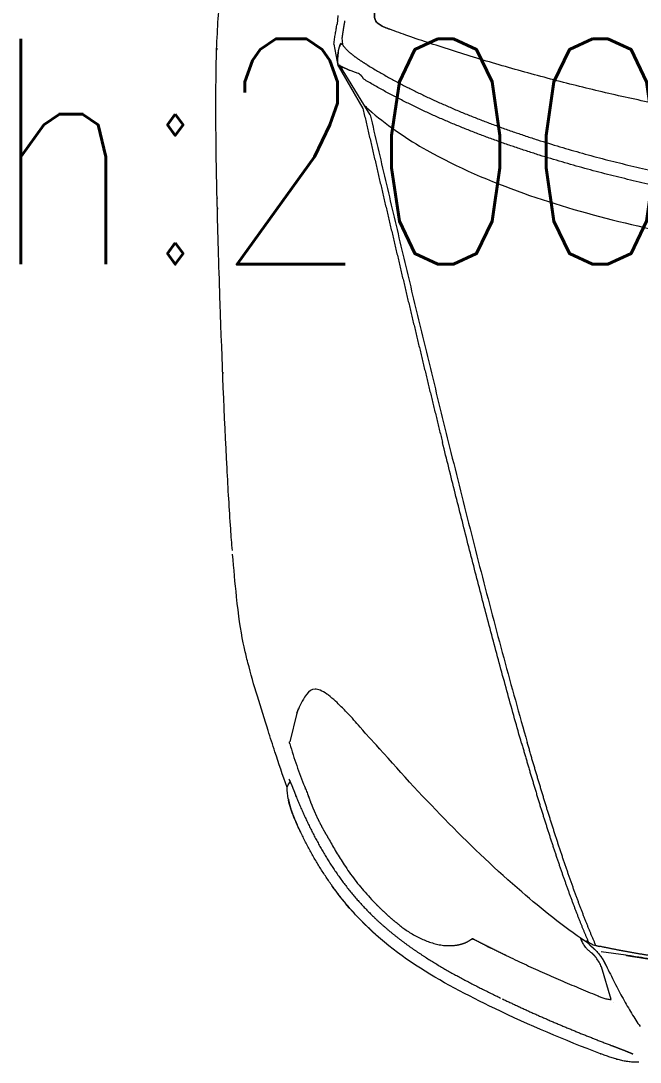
# Model space of a CAD drawing. Extents: x -2365 to 41970, y -230 to 8114.
# Drawn here: x 3755.6 to 3820.2, y 508.5 to 617.2 of the extents above; entities that cross this region are included whole.
import ezdxf

# ---------------------------------------------------------------- set-up
doc = ezdxf.new("R2010")
doc.units = 0
doc.header["$LTSCALE"] = 25
doc.layers.get('0').update_dxf_attribs({"color": 9, "lineweight": 9})
doc.layers.add('04', color=9, linetype='Continuous', lineweight=9)
doc.layers.add('E-YAZI', color=7, linetype='Continuous', lineweight=30)
doc.styles.add('E-YAZI', font='txttw.shx')

# ---------------------------------------------------------------- blocks, each defined once
blk = doc.blocks.new('p-araba-polo')
for p, q in [((0.1556, -0.3961), (0.1593, -0.4217)), ((0.1094, -0.4114), (0.1433, -0.4214)), ((0.1683, -0.4355), (0.17, -0.4382)), ((0.172, -0.4427), (0.1727, -0.4429)), ((0.1727, -0.4429), (0.1735, -0.4432)), ((0.3712, -0.653), (0.3749, -0.6562)), ((0.3749, -0.6562), (0.3764, -0.6575)), ((0.3875, -0.668), (0.3764, -0.6575)), ((1.033, -0.6629), (1.0852, -0.695)), ((1.0841, -0.6962), (1.0396, -0.6705)), ((1.1134, -0.6923), (1.1062, -0.6918)), ((1.1073, -0.6936), (1.1062, -0.6918)), ((1.1134, -0.6923), (1.1134, -0.6923)), ((1.1066, -0.7007), (1.0845, -0.6967)), ((1.1367, -0.6968), (1.1276, -0.6974)), ((0.4278, -0.7293), (0.4248, -0.7314)), ((0.3189, -0.7483), (0.328, -0.7495)), ((0.3334, -0.7485), (0.3346, -0.7476)), ((0.3344, -0.7478), (0.3365, -0.7464)), ((0.4081, -0.7394), (0.3783, -0.7469))]:
    blk.add_line(p, q)
at = {"flags": 128}
for points in [[(0.3874, -0.668), (0.3906, -0.6707), (0.3938, -0.6734)], [(0.4171, -0.6952), (0.4181, -0.6962), (0.4193, -0.6975), (0.4207, -0.699)], [(0.427, -0.7064), (0.4277, -0.7072), (0.4282, -0.7081)]]:
    blk.add_lwpolyline(points, dxfattribs=at)
for points, degree, knots in [([(0.92, -0.3968), (0.9028, -0.3261), (0.8804, -0.1943), (0.8718, -0.0608), (0.8718, 0)], 3, [0, 0, 0, 0, 0.54461, 1, 1, 1, 1]), ([(1.007, 0), (1.0071, -0.0093), (1.0072, -0.0278), (1.0078, -0.0557), (1.0089, -0.0835), (1.0105, -0.1113), (1.0124, -0.1391), (1.0149, -0.1668), (1.0177, -0.1945), (1.0209, -0.2221), (1.0246, -0.2497), (1.0287, -0.2773), (1.0332, -0.3047), (1.0381, -0.3322), (1.0434, -0.3595), (1.049, -0.3867), (1.0551, -0.4139), (1.0616, -0.441), (1.0684, -0.468), (1.0756, -0.4949), (1.0831, -0.5217), (1.091, -0.5484), (1.0965, -0.5661), (1.0993, -0.5749)], 3, [0, 0, 0, 0, 0.047619, 0.095238, 0.142857, 0.190476, 0.238095, 0.285714, 0.333333, 0.380952, 0.428571, 0.47619, 0.523809, 0.571428, 0.619047, 0.666666, 0.714285, 0.761904, 0.809523, 0.857143, 0.904762, 0.952381, 1, 1, 1, 1]), ([(0.1516, -0.371), (0.1519, -0.373), (0.1526, -0.3768), (0.1532, -0.3806), (0.1535, -0.3825)], 3, [0, 0, 0, 0, 0.500002, 1, 1, 1, 1]), ([(0.044, -0.3824), (0.044, -0.3841), (0.0439, -0.3875), (0.0443, -0.3927), (0.0451, -0.3978), (0.0462, -0.4028), (0.0476, -0.4078), (0.0492, -0.4127), (0.0509, -0.4176), (0.0521, -0.4208), (0.0527, -0.4224)], 3, [0, 0, 0, 0, 0.124987, 0.249975, 0.374965, 0.49996, 0.624964, 0.749973, 0.874985, 1, 1, 1, 1]), ([(0.0615, -0.4113), (0.0608, -0.4095), (0.0594, -0.4057), (0.0572, -0.4), (0.0549, -0.3942), (0.0534, -0.3907), (0.0526, -0.3888)], 3, [0, 0, 0, 0, 0.242914, 0.490387, 0.743262, 1, 1, 1, 1]), ([(0.1449, -0.4166), (0.1418, -0.4151), (0.1357, -0.4122), (0.127, -0.4078), (0.1185, -0.4034), (0.1103, -0.399), (0.1024, -0.3945), (0.0949, -0.3901), (0.0878, -0.3856), (0.0833, -0.3826), (0.0811, -0.3811)], 3, [0, 0, 0, 0, 0.125001, 0.250002, 0.375002, 0.500003, 0.625003, 0.750002, 0.875001, 1, 1, 1, 1]), ([(0.1535, -0.3825), (0.1538, -0.3848), (0.1545, -0.3893), (0.1553, -0.3939), (0.1556, -0.3961)], 3, [0, 0, 0, 0, 0.499954, 1, 1, 1, 1]), ([(0.1135, -0.4261), (0.1129, -0.4247), (0.1118, -0.422), (0.1104, -0.4178), (0.1095, -0.414), (0.1094, -0.4122), (0.1094, -0.4114)], 3, [0, 0, 0, 0, 0.270369, 0.539534, 0.807022, 1, 1, 1, 1]), ([(0.1433, -0.4214), (0.145, -0.4222), (0.1483, -0.4238), (0.1515, -0.426), (0.1531, -0.4271)], 3, [0, 0, 0, 0, 0.500778, 1, 1, 1, 1]), ([(0.1553, -0.4228), (0.1545, -0.4221), (0.1529, -0.4209), (0.1502, -0.4193), (0.1476, -0.4179), (0.1458, -0.417), (0.1449, -0.4166)], 3, [0, 0, 0, 0, 0.248986, 0.49846, 0.748736, 1, 1, 1, 1]), ([(0.1619, -0.4288), (0.1608, -0.4277), (0.1586, -0.4255), (0.1564, -0.4237), (0.1553, -0.4228)], 3, [0, 0, 0, 0, 0.500116, 1, 1, 1, 1]), ([(0.1658, -0.4273), (0.1656, -0.4266), (0.1653, -0.4252), (0.165, -0.4237), (0.1648, -0.423)], 3, [0, 0, 0, 0, 0.499348, 1, 1, 1, 1]), ([(0.1553, -0.521), (0.1524, -0.5147), (0.1464, -0.5022), (0.1379, -0.4833), (0.1296, -0.4643), (0.1214, -0.4453), (0.1161, -0.4325), (0.1135, -0.4261)], 3, [0, 0, 0, 0, 0.199959, 0.399928, 0.599921, 0.799944, 1, 1, 1, 1]), ([(0.1531, -0.4271), (0.1539, -0.4278), (0.1555, -0.429), (0.1569, -0.4305), (0.1576, -0.4313)], 3, [0, 0, 0, 0, 0.5173, 1, 1, 1, 1]), ([(0.1576, -0.4313), (0.1582, -0.4321), (0.1596, -0.4337), (0.1616, -0.4362), (0.1632, -0.4376), (0.1641, -0.4383)], 3, [0, 0, 0, 0, 0.335072, 0.667573, 1, 1, 1, 1]), ([(0.1691, -0.435), (0.1686, -0.4342), (0.1676, -0.4326), (0.1665, -0.43), (0.1661, -0.4282), (0.1658, -0.4273)], 3, [0, 0, 0, 0, 0.333479, 0.665683, 1, 1, 1, 1]), ([(0.1684, -0.4358), (0.1683, -0.4356), (0.1677, -0.4351), (0.1672, -0.4346), (0.1668, -0.4342)], 3, [0, 0, 0, 0, 0.227086, 1, 1, 1, 1]), ([(0.1641, -0.4383), (0.1647, -0.4387), (0.1659, -0.4396), (0.1678, -0.4407), (0.1692, -0.4414), (0.1699, -0.4417)], 3, [0, 0, 0, 0, 0.333542, 0.667239, 1, 1, 1, 1]), ([(0.17, -0.4382), (0.1858, -0.4614), (0.2457, -0.5368), (0.3175, -0.6057), (0.3712, -0.653)], 3, [0, 0, 0, 0, 0.290843, 1, 1, 1, 1]), ([(0.6916, -0.5814), (0.6764, -0.5776), (0.6461, -0.5701), (0.6008, -0.5587), (0.5557, -0.5472), (0.5107, -0.5355), (0.4661, -0.5235), (0.4216, -0.5114), (0.3923, -0.5031), (0.3777, -0.4989)], 3, [0, 0, 0, 0, 0.142912, 0.285805, 0.428682, 0.57154, 0.714362, 0.857157, 1, 1, 1, 1]), ([(0.3769, -0.5048), (0.3854, -0.5073), (0.4025, -0.5121), (0.4283, -0.5193), (0.4542, -0.5264), (0.4802, -0.5334), (0.5063, -0.5403), (0.5325, -0.5472), (0.5587, -0.554), (0.5851, -0.5608), (0.6115, -0.5675), (0.6379, -0.5742), (0.6644, -0.5808), (0.6821, -0.5852), (0.6909, -0.5874)], 3, [0, 0, 0, 0, 0.083342, 0.166682, 0.25, 0.333306, 0.416615, 0.499936, 0.583268, 0.666606, 0.749946, 0.83329, 0.916643, 1, 1, 1, 1]), ([(0.172, -0.5544), (0.1691, -0.5489), (0.1634, -0.5378), (0.158, -0.5266), (0.1553, -0.521)], 3, [0, 0, 0, 0, 0.499946, 1, 1, 1, 1]), ([(0.0999, -0.5329), (0.1137, -0.5611), (0.1417, -0.6167), (0.1884, -0.6724), (0.2204, -0.6972), (0.2284, -0.7028)], 3, [0, 0, 0, 0, 0.436314, 0.862947, 1, 1, 1, 1]), ([(0.1721, -0.5572), (0.1723, -0.557), (0.1726, -0.5565), (0.1725, -0.5554), (0.1722, -0.5547), (0.172, -0.5544)], 3, [0, 0, 0, 0, 0.34173, 0.655167, 1, 1, 1, 1]), ([(1.0993, -0.5749), (1.102, -0.5834), (1.1072, -0.5996), (1.1147, -0.6221), (1.1199, -0.6361), (1.1222, -0.6424)], 3, [0, 0, 0, 0, 0.374907, 0.71679, 1, 1, 1, 1]), ([(0.1811, -0.6243), (0.18, -0.6226), (0.1777, -0.619), (0.1747, -0.6135), (0.172, -0.6079), (0.1698, -0.6023), (0.1679, -0.5965), (0.1664, -0.5907), (0.1659, -0.5869), (0.1656, -0.585)], 3, [0, 0, 0, 0, 0.14287, 0.285738, 0.428603, 0.571464, 0.714319, 0.857165, 1, 1, 1, 1]), ([(1.033, -0.6629), (1.0101, -0.6576), (0.9644, -0.6469), (0.8959, -0.6308), (0.8275, -0.6145), (0.7594, -0.598), (0.7142, -0.5869), (0.6916, -0.5814)], 3, [0, 0, 0, 0, 0.200074, 0.400125, 0.600159, 0.800117, 1, 1, 1, 1]), ([(0.1875, -0.633), (0.1864, -0.6316), (0.1842, -0.6288), (0.1821, -0.6258), (0.1811, -0.6243)], 3, [0, 0, 0, 0, 0.500031, 1, 1, 1, 1]), ([(1.1426, -0.6577), (1.141, -0.658), (1.1379, -0.6585), (1.1335, -0.6585), (1.1295, -0.6564), (1.1265, -0.6525), (1.1242, -0.6477), (1.1229, -0.6442), (1.1222, -0.6424)], 3, [0, 0, 0, 0, 0.19548, 0.351811, 0.493077, 0.645392, 0.816793, 1, 1, 1, 1]), ([(1.1222, -0.6424), (1.1229, -0.6442), (1.1242, -0.6477), (1.1265, -0.6525), (1.1295, -0.6564), (1.1335, -0.6585), (1.1379, -0.6585), (1.141, -0.658), (1.1426, -0.6577)], 3, [0, 0, 0, 0, 0.183207, 0.354608, 0.506923, 0.648189, 0.80452, 1, 1, 1, 1]), ([(0.1774, -0.6572), (0.18, -0.6601), (0.1853, -0.6658), (0.1936, -0.6741), (0.2022, -0.6821), (0.2111, -0.6897), (0.2203, -0.697), (0.2298, -0.7039), (0.2395, -0.7105), (0.2494, -0.7168), (0.2595, -0.7227), (0.2698, -0.7283), (0.2803, -0.7337), (0.2874, -0.737), (0.2909, -0.7387)], 3, [0, 0, 0, 0, 0.083333, 0.166665, 0.249997, 0.333329, 0.416662, 0.499995, 0.583328, 0.666661, 0.749996, 0.83333, 0.916665, 1, 1, 1, 1]), ([(0.2501, -0.6901), (0.2474, -0.6883), (0.2421, -0.6847), (0.2343, -0.679), (0.2268, -0.6729), (0.2194, -0.6665), (0.2145, -0.662), (0.2121, -0.6598)], 3, [0, 0, 0, 0, 0.200084, 0.400065, 0.600042, 0.800036, 1, 1, 1, 1]), ([(1.0739, -0.6723), (1.0744, -0.6729), (1.0755, -0.6741), (1.0761, -0.6756), (1.0764, -0.6763)], 3, [0, 0, 0, 0, 0.499911, 1, 1, 1, 1]), ([(1.0764, -0.6763), (1.0769, -0.6775), (1.0778, -0.68), (1.0787, -0.6824), (1.0792, -0.6836)], 3, [0, 0, 0, 0, 0.511036, 1, 1, 1, 1]), ([(0.2762, -0.7056), (0.2741, -0.7045), (0.2697, -0.7021), (0.2632, -0.6983), (0.2566, -0.6943), (0.2523, -0.6915), (0.2501, -0.6901)], 3, [0, 0, 0, 0, 0.240377, 0.493552, 0.746754, 1, 1, 1, 1]), ([(1.0835, -0.6949), (1.0835, -0.6949), (1.0835, -0.6949), (1.0835, -0.6949), (1.0835, -0.6949), (1.0835, -0.6949), (1.0835, -0.6949), (1.0835, -0.6949), (1.0835, -0.6949), (1.0835, -0.6949), (1.0835, -0.6949)], 5, [0, 0, 0, 0, 0, 0, 1, 1, 1, 1, 1, 1.000001, 1.000001, 1.000001, 1.000001, 1.000001, 1.000001]), ([(1.1073, -0.6936), (1.1072, -0.6936), (1.107, -0.6938), (1.1066, -0.6939), (1.1062, -0.6941), (1.106, -0.6942)], 3, [0, 0, 0, 0, 0.23445, 0.472231, 1, 1, 1, 1]), ([(1.1075, -0.6933), (1.1074, -0.6934), (1.1074, -0.6935), (1.1073, -0.6935), (1.1073, -0.6936)], 3, [0, 0, 0, 0, 0.501057, 1, 1, 1, 1]), ([(1.0853, -0.6968), (1.0851, -0.6968), (1.0847, -0.6968), (1.0844, -0.6966), (1.0841, -0.6965), (1.0841, -0.6963), (1.0841, -0.6962)], 3, [0, 0, 0, 0, 0.226641, 0.489612, 0.73866, 1, 1, 1, 1]), ([(1.093, -0.6968), (1.0925, -0.6969), (1.0916, -0.6969), (1.0908, -0.6969), (1.0904, -0.6969)], 3, [0, 0, 0, 0, 0.627101, 1, 1, 1, 1]), ([(1.0954, -0.6966), (1.095, -0.6967), (1.0942, -0.6968), (1.0934, -0.6968), (1.093, -0.6968)], 3, [0, 0, 0, 0, 0.505636, 1, 1, 1, 1]), ([(1.1066, -0.7007), (1.1085, -0.7005), (1.1121, -0.7001), (1.1174, -0.6992), (1.1226, -0.6983), (1.1259, -0.6977), (1.1276, -0.6974)], 3, [0, 0, 0, 0, 0.249853, 0.499728, 0.749768, 1, 1, 1, 1]), ([(0.3314, -0.7312), (0.3306, -0.7308), (0.3289, -0.7302), (0.3265, -0.7292), (0.3241, -0.7283), (0.3217, -0.7274), (0.3202, -0.7269), (0.3195, -0.7266)], 3, [0, 0, 0, 0, 0.19886, 0.400952, 0.606006, 0.809658, 1, 1, 1, 1]), ([(0.2909, -0.7387), (0.2938, -0.74), (0.2996, -0.7426), (0.3085, -0.7459), (0.3146, -0.7476), (0.3178, -0.7481)], 3, [0, 0, 0, 0, 0.333411, 0.666747, 1, 1, 1, 1]), ([(0.3764, -0.7468), (0.3726, -0.7457), (0.3649, -0.7434), (0.3536, -0.7396), (0.3424, -0.7356), (0.3351, -0.7327), (0.3314, -0.7312)], 3, [0, 0, 0, 0, 0.250001, 0.500002, 0.750003, 1, 1, 1, 1]), ([(0.3308, -0.7495), (0.3436, -0.7542), (0.3636, -0.7609), (0.3938, -0.7706), (0.4254, -0.7806), (0.4544, -0.789), (0.4711, -0.793), (0.4757, -0.7941)], 3, [0, 0, 0, 0, 0.260213, 0.420209, 0.662967, 0.897224, 1, 1, 1, 1]), ([(0.4758, -0.7941), (0.4779, -0.7946), (0.4931, -0.7978), (0.5106, -0.8003), (0.5297, -0.8023)], 3, [0, 0, 0, 0, 0.124213, 1, 1, 1, 1]), ([(0.578, -0.8067), (0.5852, -0.8073), (0.6136, -0.8094), (0.6943, -0.8142), (0.7938, -0.8181), (0.9022, -0.8216), (0.9869, -0.8238), (1.0486, -0.8241), (1.0808, -0.8236)], 3, [0, 0, 0, 0, 0.049552, 0.182368, 0.511137, 0.607099, 0.78604, 1, 1, 1, 1]), ([(0.5894, -0.8074), (0.5894, -0.8074), (0.5894, -0.8074), (0.5894, -0.8074), (0.5894, -0.8074), (0.5894, -0.8074), (0.5894, -0.8074), (0.5894, -0.8074), (0.5894, -0.8074), (0.5894, -0.8074), (0.5894, -0.8074), (0.5894, -0.8074), (0.5894, -0.8074), (0.5894, -0.8074), (0.5894, -0.8074)], 7, [0, 0, 0, 0, 0, 0, 0, 0, 1, 1, 1, 1, 1, 1, 1, 1, 1, 1, 1, 1, 1, 1, 1])]:
    blk.add_open_spline(points, degree=degree, knots=knots)
for points, degree in [([(0.9187, 0), (0.9187, -0.0992), (0.9262, -0.1979), (0.9398, -0.2961), (0.9595, -0.3936), (0.9846, -0.4892), (1.0189, -0.5845), (1.0701, -0.6696)], 7), ([(1.0853, -0.6665), (1.0348, -0.5843), (0.9999, -0.4894), (0.9745, -0.3944), (0.9546, -0.2963), (0.9409, -0.1982), (0.9333, -0.099), (0.9333, 0)], 7), ([(0.1535, -0.3825), (0.1532, -0.3809), (0.1529, -0.3793), (0.1527, -0.3776), (0.1524, -0.376), (0.1522, -0.3743), (0.1519, -0.3727), (0.1516, -0.371)], 7), ([(0.1554, -0.3724), (0.157, -0.3826), (0.1588, -0.3928), (0.1607, -0.403), (0.1627, -0.4132), (0.1648, -0.423)], 5), ([(0.053, -0.3896), (0.0528, -0.3896), (0.0527, -0.3894), (0.0526, -0.3892), (0.0526, -0.389), (0.0526, -0.3888)], 5), ([(0.0615, -0.4113), (0.0603, -0.4081), (0.0591, -0.4049), (0.0579, -0.4017), (0.0566, -0.3984), (0.0553, -0.3951), (0.0539, -0.3919), (0.0526, -0.3888)], 7), ([(0.1556, -0.3961), (0.1553, -0.3942), (0.155, -0.3923), (0.1546, -0.3903), (0.1543, -0.3884), (0.154, -0.3864), (0.1538, -0.3845), (0.1535, -0.3825)], 7), ([(0.996, -0.6037), (0.96, -0.5393), (0.9375, -0.4684), (0.92, -0.3968)], 3), ([(0.0616, -0.4115), (0.0615, -0.4115), (0.0614, -0.4115), (0.0614, -0.4115), (0.0615, -0.4114), (0.0615, -0.4113)], 5), ([(0.0616, -0.4115), (0.0615, -0.4115), (0.0614, -0.4115), (0.0614, -0.4115), (0.0615, -0.4114), (0.0615, -0.4113)], 5), ([(0.1101, -0.5251), (0.1025, -0.5092), (0.0951, -0.4931), (0.0879, -0.477), (0.081, -0.4607), (0.0743, -0.4443), (0.0678, -0.4279), (0.0615, -0.4113)], 7), ([(0.1058, -0.4093), (0.1058, -0.4093), (0.1058, -0.4094), (0.1058, -0.4094), (0.1058, -0.4094), (0.1058, -0.4094), (0.1058, -0.4094), (0.1058, -0.4094)], 7), ([(0.1058, -0.4093), (0.1058, -0.4094), (0.1058, -0.4094), (0.1058, -0.4094)], 3), ([(0.0527, -0.4224), (0.0527, -0.4224), (0.0527, -0.4223)], 2), ([(0.0527, -0.4223), (0.0527, -0.4224), (0.0527, -0.4224)], 2), ([(0.0527, -0.4224), (0.0668, -0.4598), (0.0826, -0.4968), (0.0999, -0.5329)], 3), ([(0.1449, -0.4166), (0.1466, -0.4174), (0.1484, -0.4183), (0.1502, -0.4192), (0.152, -0.4203), (0.1537, -0.4215), (0.1553, -0.4228)], 6), ([(0.1658, -0.4273), (0.1656, -0.4265), (0.1654, -0.4256), (0.1652, -0.4247), (0.165, -0.4239), (0.1648, -0.423)], 5), ([(0.1531, -0.4271), (0.1538, -0.4277), (0.1545, -0.4282), (0.1552, -0.4288), (0.1558, -0.4294), (0.1564, -0.43), (0.157, -0.4306), (0.1576, -0.4313)], 7), ([(0.1619, -0.4288), (0.1628, -0.4298), (0.1636, -0.4307), (0.1644, -0.4316), (0.1652, -0.4325), (0.166, -0.4334), (0.1668, -0.4342)], 6), ([(0.1668, -0.4342), (0.1658, -0.4332), (0.1648, -0.4321), (0.1639, -0.431), (0.163, -0.43), (0.1619, -0.4288)], 5), ([(0.1658, -0.4273), (0.1921, -0.4388), (0.2207, -0.4497), (0.2508, -0.4602), (0.2818, -0.4704), (0.3133, -0.4801), (0.3453, -0.4896), (0.3777, -0.4989)], 7), ([(0.1706, -0.4373), (0.1701, -0.4365), (0.1696, -0.4358), (0.1691, -0.435)], 3), ([(0.3769, -0.5048), (0.3446, -0.4956), (0.3126, -0.4861), (0.2815, -0.4765), (0.2514, -0.4666), (0.2221, -0.4565), (0.1943, -0.4459), (0.1691, -0.435)], 7), ([(0.1706, -0.4373), (0.1703, -0.4368), (0.17, -0.4364), (0.1697, -0.4359), (0.1693, -0.4355), (0.1691, -0.435)], 5), ([(0.1699, -0.4417), (0.1707, -0.4421), (0.1715, -0.4424), (0.1724, -0.4428)], 3), ([(0.1724, -0.4428), (0.1717, -0.4425), (0.171, -0.4422), (0.1703, -0.4419)], 3), ([(0.1731, -0.4427), (0.173, -0.4429), (0.1729, -0.443), (0.1727, -0.4429), (0.1726, -0.4429), (0.1724, -0.4428)], 5), ([(0.1724, -0.4428), (0.1726, -0.4429), (0.1727, -0.4429), (0.1729, -0.443), (0.173, -0.4429), (0.1731, -0.4427)], 5), ([(0.1724, -0.4428), (0.1726, -0.4429), (0.1728, -0.443), (0.1729, -0.443), (0.1731, -0.4431), (0.1733, -0.4432), (0.1735, -0.4432)], 6), ([(0.1724, -0.4428), (0.1727, -0.443), (0.1731, -0.4431), (0.1735, -0.4432)], 3), ([(0.1553, -0.521), (0.1585, -0.5277), (0.1618, -0.5344), (0.1652, -0.5411), (0.1685, -0.5478), (0.172, -0.5544)], 5), ([(0.1949, -0.6585), (0.1794, -0.6422), (0.1652, -0.6246), (0.1526, -0.6059), (0.1412, -0.5866), (0.1306, -0.5668), (0.1206, -0.5469), (0.1109, -0.5267)], 7), ([(0.0999, -0.5329), (0.0999, -0.5329), (0.1, -0.5328)], 2), ([(0.1, -0.5328), (0.0999, -0.5329), (0.0999, -0.5329)], 2), ([(0.172, -0.5544), (0.1723, -0.555), (0.1726, -0.5556), (0.1728, -0.5563), (0.1724, -0.5568), (0.1721, -0.5572)], 5), ([(0.1721, -0.5572), (0.1688, -0.5617), (0.1665, -0.5669), (0.1652, -0.5727), (0.165, -0.5788), (0.1656, -0.585)], 5), ([(1.0396, -0.6705), (0.9891, -0.6587), (0.9388, -0.647), (0.8888, -0.6352), (0.839, -0.6234), (0.7894, -0.6115), (0.7401, -0.5995), (0.6909, -0.5874)], 7), ([(1.0354, -0.6609), (1.0204, -0.6432), (1.0073, -0.6239), (0.996, -0.6037)], 3), ([(0.1875, -0.633), (0.1921, -0.6388), (0.1969, -0.6443), (0.2018, -0.6497), (0.2069, -0.6548), (0.2121, -0.6598)], 5), ([(0.195, -0.6586), (0.1949, -0.6586), (0.1949, -0.6586), (0.1949, -0.6586), (0.1949, -0.6585), (0.1949, -0.6585)], 5), ([(0.3217, -0.7403), (0.3016, -0.7322), (0.2819, -0.7231), (0.2626, -0.713), (0.244, -0.7016), (0.2263, -0.6886), (0.21, -0.6742), (0.1949, -0.6585)], 7), ([(0.3712, -0.6529), (0.3712, -0.6531), (0.3712, -0.6531), (0.3714, -0.6529)], 3), ([(0.3749, -0.6561), (0.3748, -0.6562), (0.3749, -0.6563), (0.375, -0.6562)], 3), ([(0.3749, -0.6561), (0.3748, -0.6562), (0.3749, -0.6563), (0.375, -0.6562)], 3), ([(0.3756, -0.655), (0.3756, -0.655), (0.3756, -0.655), (0.3756, -0.655), (0.3756, -0.655), (0.3756, -0.655)], 5), ([(0.3756, -0.655), (0.3756, -0.655), (0.3756, -0.655), (0.3756, -0.655), (0.3756, -0.655), (0.3756, -0.655)], 5), ([(1.0419, -0.6684), (1.0406, -0.6669), (1.0392, -0.6654), (1.0379, -0.6639), (1.0366, -0.6624), (1.0354, -0.6609)], 5), ([(1.0354, -0.6609), (1.0366, -0.6624), (1.0379, -0.6639), (1.0392, -0.6654), (1.0406, -0.6669), (1.0419, -0.6684)], 5), ([(0.3876, -0.668), (0.3876, -0.668), (0.3875, -0.668), (0.3874, -0.668)], 3), ([(0.3874, -0.668), (0.3875, -0.668), (0.3875, -0.668), (0.3875, -0.668), (0.3876, -0.668), (0.3876, -0.668)], 5), ([(0.3938, -0.6734), (0.3987, -0.6777), (0.4036, -0.682), (0.4082, -0.6864)], 3), ([(1.0412, -0.6668), (1.0411, -0.6669), (1.041, -0.667), (1.0408, -0.6672)], 3), ([(1.0412, -0.6668), (1.0411, -0.6668), (1.0411, -0.6669), (1.041, -0.667), (1.0409, -0.6671), (1.0408, -0.6672)], 5), ([(1.0418, -0.6684), (1.0419, -0.6684), (1.0419, -0.6684), (1.0419, -0.6684), (1.0419, -0.6684), (1.0419, -0.6684), (1.0419, -0.6684)], 6), ([(1.0419, -0.6684), (1.0419, -0.6684), (1.0419, -0.6684), (1.0419, -0.6684), (1.0419, -0.6684), (1.0419, -0.6684), (1.0419, -0.6684)], 6), ([(1.07, -0.6707), (1.07, -0.6707), (1.07, -0.6707), (1.07, -0.6707), (1.07, -0.6707), (1.07, -0.6707)], 5), ([(1.07, -0.6707), (1.07, -0.6707), (1.07, -0.6707), (1.07, -0.6707), (1.07, -0.6707), (1.07, -0.6707)], 5), ([(1.0701, -0.6696), (1.0708, -0.6699), (1.0714, -0.6703), (1.0721, -0.6707), (1.0728, -0.6713), (1.0733, -0.6717), (1.0739, -0.6723)], 6), ([(1.0853, -0.6665), (1.0897, -0.6737), (1.0944, -0.6806), (1.0995, -0.687), (1.1062, -0.6918)], 4), ([(1.0847, -0.695), (1.0835, -0.6928), (1.0823, -0.6905), (1.0812, -0.6883), (1.0802, -0.686), (1.0792, -0.6836)], 5), ([(0.4082, -0.6864), (0.4113, -0.6894), (0.4143, -0.6923), (0.4171, -0.6952)], 3), ([(1.0819, -0.692), (1.0819, -0.692), (1.0819, -0.692), (1.0819, -0.6919)], 3), ([(1.0835, -0.6949), (1.0837, -0.6952), (1.0838, -0.6954), (1.0839, -0.6957), (1.084, -0.6959), (1.0841, -0.6962)], 5), ([(1.0852, -0.695), (1.0851, -0.695), (1.085, -0.695), (1.0849, -0.695), (1.0848, -0.695), (1.0846, -0.695)], 5), ([(1.0847, -0.695), (1.0849, -0.695), (1.085, -0.695), (1.0852, -0.695)], 3), ([(1.0979, -0.6962), (1.0992, -0.696), (1.1005, -0.6957), (1.1018, -0.6955), (1.103, -0.6951), (1.1043, -0.6947)], 5), ([(1.1043, -0.6947), (1.1046, -0.6947), (1.1048, -0.6946), (1.1051, -0.6945), (1.1054, -0.6944), (1.1056, -0.6943)], 5), ([(1.1056, -0.6943), (1.1052, -0.6945), (1.1048, -0.6946), (1.1043, -0.6947)], 3), ([(1.1056, -0.6943), (1.1057, -0.6943), (1.1058, -0.6942), (1.1059, -0.6942), (1.1059, -0.6942), (1.106, -0.6942)], 5), ([(1.106, -0.6942), (1.1059, -0.6942), (1.1057, -0.6943), (1.1056, -0.6943)], 3), ([(1.106, -0.6942), (1.1063, -0.6941), (1.1065, -0.694), (1.1067, -0.6939), (1.107, -0.6937), (1.1073, -0.6936)], 5), ([(1.106, -0.6942), (1.106, -0.6942), (1.106, -0.6942), (1.106, -0.6942)], 3), ([(1.1062, -0.6922), (1.1062, -0.6921), (1.1062, -0.6921), (1.1062, -0.692), (1.1062, -0.692), (1.1062, -0.6919)], 5), ([(1.1062, -0.6922), (1.1062, -0.6921), (1.1062, -0.6921), (1.1062, -0.692), (1.1062, -0.692), (1.1062, -0.6919)], 5), ([(1.1062, -0.6919), (1.1062, -0.6919), (1.1062, -0.6919), (1.1062, -0.6919), (1.1062, -0.6919), (1.1062, -0.6919)], 5), ([(1.1062, -0.6919), (1.1062, -0.6919), (1.1062, -0.6919), (1.1062, -0.6919)], 3), ([(1.1073, -0.6936), (1.1073, -0.6935), (1.1074, -0.6935), (1.1074, -0.6934), (1.1074, -0.6934), (1.1075, -0.6933)], 5), ([(1.131, -0.6895), (1.1285, -0.6899), (1.126, -0.6904), (1.1235, -0.6908), (1.121, -0.6912), (1.1184, -0.6916), (1.1159, -0.6919), (1.1134, -0.6923)], 7), ([(0.2765, -0.7057), (0.2764, -0.7057), (0.2762, -0.7056), (0.2761, -0.7056), (0.276, -0.7055), (0.276, -0.7054)], 5), ([(0.2765, -0.7057), (0.2764, -0.7057), (0.2762, -0.7056), (0.2761, -0.7056), (0.276, -0.7055), (0.276, -0.7054)], 5), ([(0.3195, -0.7266), (0.3131, -0.7243), (0.3067, -0.7217), (0.3004, -0.7189), (0.2941, -0.7159), (0.288, -0.7127), (0.2819, -0.7091), (0.276, -0.7054)], 7), ([(0.4207, -0.699), (0.423, -0.7016), (0.4252, -0.704), (0.427, -0.7064)], 3), ([(1.0856, -0.6968), (1.0855, -0.6968), (1.0854, -0.6968), (1.0853, -0.6968)], 3), ([(1.0895, -0.6969), (1.0887, -0.6969), (1.088, -0.6968), (1.0872, -0.6968), (1.0864, -0.6968), (1.0856, -0.6968)], 5), ([(1.0904, -0.6969), (1.0901, -0.6969), (1.0898, -0.6969), (1.0895, -0.6969)], 3), ([(1.093, -0.6968), (1.0935, -0.6968), (1.094, -0.6968), (1.0944, -0.6967), (1.0949, -0.6967), (1.0954, -0.6966)], 5), ([(1.0954, -0.6966), (1.0957, -0.6966), (1.0959, -0.6965), (1.0962, -0.6965), (1.0964, -0.6964), (1.0967, -0.6964)], 5), ([(1.0967, -0.6964), (1.0963, -0.6965), (1.0958, -0.6965), (1.0954, -0.6966)], 3), ([(1.0967, -0.6964), (1.0969, -0.6964), (1.0972, -0.6963), (1.0974, -0.6963), (1.0977, -0.6962), (1.0979, -0.6962)], 5), ([(1.0979, -0.6962), (1.0975, -0.6963), (1.0971, -0.6963), (1.0967, -0.6964)], 3), ([(0.4282, -0.7081), (0.4316, -0.7131), (0.4335, -0.7174), (0.4334, -0.7204)], 3), ([(0.3228, -0.7278), (0.322, -0.7276), (0.3213, -0.7275), (0.3207, -0.7272), (0.3201, -0.7269), (0.3195, -0.7266)], 5), ([(0.3228, -0.7278), (0.322, -0.7276), (0.3213, -0.7275), (0.3207, -0.7272), (0.3201, -0.7269), (0.3195, -0.7266)], 5), ([(0.4334, -0.7204), (0.4334, -0.7239), (0.4311, -0.7269), (0.4278, -0.7293)], 3), ([(0.2817, -0.7343), (0.2817, -0.7343), (0.2818, -0.7344), (0.2818, -0.7344)], 3), ([(0.284, -0.7354), (0.2863, -0.7365), (0.2886, -0.7376), (0.2909, -0.7387)], 3), ([(0.291, -0.7387), (0.2909, -0.7387), (0.2909, -0.7387)], 2), ([(0.3189, -0.7483), (0.3138, -0.7474), (0.3089, -0.7461), (0.3042, -0.7445), (0.2997, -0.7427), (0.2953, -0.7407), (0.2909, -0.7387)], 6), ([(0.3291, -0.7303), (0.3291, -0.7303), (0.3291, -0.7303), (0.3291, -0.7303), (0.3291, -0.7303), (0.3291, -0.7303), (0.3291, -0.7303), (0.3291, -0.7303), (0.3291, -0.7303), (0.3291, -0.7303)], 9), ([(0.3291, -0.7303), (0.3291, -0.7303), (0.3292, -0.7304), (0.3293, -0.7304), (0.3293, -0.7304), (0.3294, -0.7304), (0.3294, -0.7304), (0.3295, -0.7304), (0.3296, -0.7305), (0.3296, -0.7305)], 9), ([(0.3296, -0.7305), (0.3296, -0.7305), (0.3295, -0.7304), (0.3294, -0.7304), (0.3294, -0.7304), (0.3293, -0.7304), (0.3293, -0.7304), (0.3292, -0.7304), (0.3291, -0.7303), (0.3291, -0.7303)], 9), ([(0.3317, -0.7313), (0.3315, -0.7313), (0.3314, -0.7312), (0.3314, -0.7312), (0.3314, -0.7312), (0.3314, -0.7312)], 5), ([(0.3317, -0.7313), (0.3315, -0.7313), (0.3314, -0.7312), (0.3314, -0.7312), (0.3314, -0.7312), (0.3314, -0.7312)], 5), ([(0.4248, -0.7314), (0.4196, -0.7347), (0.4139, -0.7373), (0.4081, -0.7394)], 3), ([(0.4081, -0.7394), (0.4089, -0.7391), (0.4097, -0.7388), (0.4106, -0.7385), (0.4114, -0.7382), (0.4122, -0.7378), (0.4131, -0.7375)], 6), ([(0.3392, -0.7476), (0.3378, -0.7469), (0.3359, -0.746), (0.3336, -0.745), (0.3308, -0.7439), (0.3278, -0.7427), (0.3247, -0.7415), (0.3217, -0.7403)], 7), ([(0.3218, -0.7403), (0.3218, -0.7403), (0.3217, -0.7404), (0.3217, -0.7403), (0.3217, -0.7403), (0.3217, -0.7403)], 5), ([(0.3217, -0.7403), (0.3217, -0.7403), (0.3217, -0.7404), (0.3217, -0.7404), (0.3218, -0.7403), (0.3218, -0.7403)], 5), ([(0.328, -0.7495), (0.3299, -0.7499), (0.3326, -0.7491), (0.3334, -0.7485)], 3), ([(0.3342, -0.7479), (0.3342, -0.7479), (0.3342, -0.7479), (0.3343, -0.7479), (0.3343, -0.7479), (0.3343, -0.7479)], 5), ([(0.3342, -0.7479), (0.3342, -0.7479), (0.3343, -0.7479), (0.3343, -0.7479)], 3), ([(0.3392, -0.7476), (0.3389, -0.7475), (0.3386, -0.7474), (0.3383, -0.7472), (0.3379, -0.747), (0.3377, -0.7468)], 5), ([(0.3392, -0.7476), (0.339, -0.7475), (0.3387, -0.7474), (0.3385, -0.7473), (0.3382, -0.7472), (0.338, -0.747)], 5), ([(0.3764, -0.7468), (0.3768, -0.7469), (0.3772, -0.747), (0.3776, -0.747), (0.378, -0.7469), (0.3783, -0.7469)], 5), ([(0.5299, -0.8023), (0.5443, -0.8039), (0.5588, -0.8052), (0.5741, -0.8064)], 3), ([(0.7638, -0.8164), (0.7637, -0.8164), (0.7637, -0.8163), (0.7636, -0.8162), (0.7635, -0.8161), (0.7634, -0.8159)], 5), ([(0.7638, -0.8164), (0.7637, -0.8164), (0.7637, -0.8163), (0.7636, -0.8162), (0.7635, -0.8161), (0.7634, -0.8159)], 5), ([(0.9357, -0.8222), (0.9352, -0.8222), (0.9348, -0.8222), (0.9343, -0.8222)], 3), ([(0.9453, -0.8224), (0.9455, -0.8224), (0.9457, -0.8224), (0.9459, -0.8223), (0.9461, -0.8222), (0.9463, -0.8221)], 5), ([(0.9453, -0.8224), (0.9455, -0.8224), (0.9457, -0.8224), (0.9459, -0.8223), (0.9461, -0.8222), (0.9463, -0.8221)], 5), ([(1.0811, -0.8236), (1.0881, -0.8235), (1.0946, -0.8233), (1.1009, -0.8231)], 3), ([(1.1004, -0.8231), (1.1009, -0.8231), (1.1013, -0.8231), (1.1018, -0.8231), (1.1022, -0.823), (1.1026, -0.8229)], 5), ([(1.1026, -0.8229), (1.1022, -0.823), (1.1018, -0.8231), (1.1013, -0.8231), (1.1009, -0.8231), (1.1004, -0.8231)], 5), ([(1.1014, -0.8231), (1.1013, -0.8231), (1.1011, -0.8231), (1.101, -0.8231), (1.1008, -0.8231), (1.1007, -0.8231), (1.1006, -0.8231), (1.1004, -0.8231)], 7), ([(1.1004, -0.8231), (1.1008, -0.8231), (1.1011, -0.8231), (1.1015, -0.8231)], 3), ([(1.1009, -0.8231), (1.1242, -0.8223), (1.1443, -0.821), (1.1589, -0.8187)], 3)]:
    blk.add_open_spline(points, degree=degree)

msp = doc.modelspace()

# ---------------------------------------------------------------- block references
at = {"layer": '04', "xscale": -100, "yscale": 100, "zscale": 100, "rotation": 270}
msp.add_blockref('p-araba-polo', (3858.34, 504.14), dxfattribs=at)

# ---------------------------------------------------------------- texts
at = {"layer": 'E-YAZI', "color": 3, "style": 'E-YAZI', "width": 0.8}
msp.add_text('h:200 cm', height=23.52, dxfattribs=at).set_placement((3752.36, 591.83))

doc.saveas('drawing.dxf')
